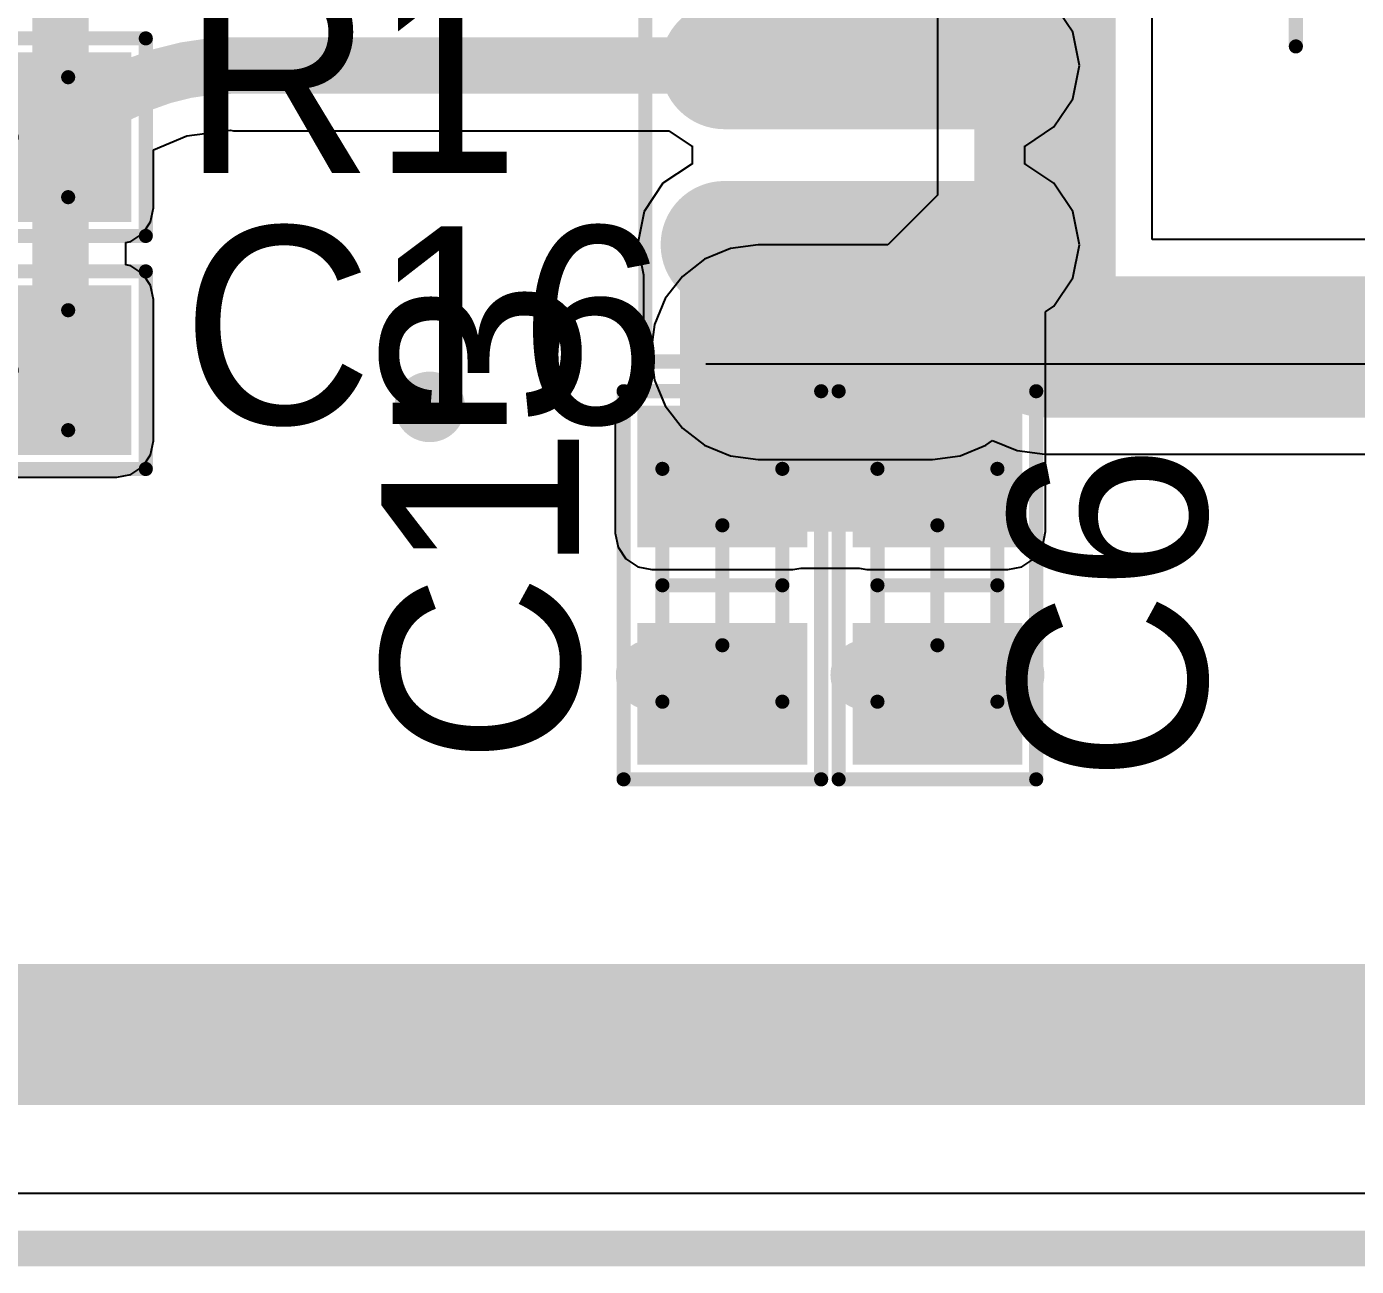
# Model space of a CAD drawing. Header units: millimetres. Extents: x 56 to 179, y 42 to 122.
# Drawn here: x 79.14 to 88.57, y 41.91 to 50.69 of the extents above; entities that cross this region are included whole.
import ezdxf

# ---------------------------------------------------------------- set-up
doc = ezdxf.new("R2010")
doc.units = ezdxf.units.MM
for name, color, linetype in [('BottomLayer', 5, 'Continuous'), ('KeepOutLayer', 6, 'Continuous'), ('Mechanical13', 56, 'Continuous'), ('Mechanical15', 56, 'Continuous'), ('Mechanical29', 56, 'Continuous'), ('MultiLayer', 9, 'Continuous'), ('TopLayer', 1, 'Continuous'), ('TopOverlay', 2, 'Continuous'), ('TopPaste', 8, 'Continuous'), ('TopSolder', 216, 'Continuous'), ('ViaHoleLayer', 16, 'Continuous')]:
    doc.layers.add(name, color=color, linetype=linetype)

# ---------------------------------------------------------------- blocks, each defined once
blk = doc.blocks.new('CC0603_7')
at = {"layer": 'Mechanical13', "const_width": 0.0999998}
for points in [[(-0.8249996199999999, -0.42500042), (-0.8249996199999999, 0.42500042)], [(0.8249996199999999, 0.42500042), (-0.8249996199999999, 0.42500042)], [(0.8249996199999999, -0.42500042), (0.8249996199999999, 0.42500042)], [(0.8249996199999999, -0.42500042), (-0.8249996199999999, -0.42500042)]]:
    blk.add_lwpolyline(points, dxfattribs=at)
at = {"layer": 'Mechanical13', "const_width": 0.0499999}
for points in [[(-0.8499983, 0.42500042, 1), (-0.80000094, 0.42500042, 1)], [(-0.8499983, 0.42500042, 1), (-0.80000094, 0.42500042, 1)], [(0.80000094, 0.42500042, 1), (0.8499983, 0.42500042, 1)], [(0.80000094, 0.42500042, 1), (0.8499983, 0.42500042, 1)], [(-0.8499983, -0.42500042, 1), (-0.80000094, -0.42500042, 1)], [(-0.8499983, -0.42500042, 1), (-0.80000094, -0.42500042, 1)], [(0.80000094, -0.42500042, 1), (0.8499983, -0.42500042, 1)], [(0.80000094, -0.42500042, 1), (0.8499983, -0.42500042, 1)]]:
    blk.add_lwpolyline(points, format="xyb", close=True, dxfattribs=at)
at = {"layer": 'Mechanical15', "const_width": 0.0999998}
for points in [[(0, -0.42500042), (0, 0.42500042)], [(0.42500042, 0), (-0.42500042, 0)]]:
    blk.add_lwpolyline(points, dxfattribs=at)
at = {"layer": 'Mechanical15', "const_width": 0.0499999}
for points in [[(-0.02499868, 0.42500042, 1), (0.02499868, 0.42500042, 1)], [(-0.4499991, 0, 1), (-0.40000174, 0, 1)], [(0.40000174, 0, 1), (0.4499991, 0, 1)], [(-0.02499868, -0.42500042, 1), (0.02499868, -0.42500042, 1)]]:
    blk.add_lwpolyline(points, format="xyb", close=True, dxfattribs=at)
at = {"layer": 'TopLayer'}
for points in [[(-1.16999766, -0.499999), (-0.36999926, -0.499999), (-1.16999766, 0.499999), (-0.36999926, 0.499999)], [(0.36999926, -0.499999), (1.16999766, -0.499999), (0.36999926, 0.499999), (1.16999766, 0.499999)]]:
    blk.add_solid(points, dxfattribs=at)
at = {"layer": 'TopOverlay', "const_width": 0.0999998}
for points in [[(-1.37500106, -0.7000011399999999), (-1.37500106, 0.7000011399999999)], [(1.37500106, 0.7000011399999999), (-1.37500106, 0.7000011399999999)], [(1.37500106, -0.7000011399999999), (1.37500106, 0.7000011399999999)], [(1.37500106, -0.7000011399999999), (-1.37500106, -0.7000011399999999)]]:
    blk.add_lwpolyline(points, dxfattribs=at)
at = {"layer": 'TopOverlay', "const_width": 0.0499999}
for points in [[(-1.39999974, 0.7000011399999999, 1), (-1.35000238, 0.7000011399999999, 1)], [(-1.39999974, 0.7000011399999999, 1), (-1.35000238, 0.7000011399999999, 1)], [(1.35000238, 0.7000011399999999, 1), (1.39999974, 0.7000011399999999, 1)], [(1.35000238, 0.7000011399999999, 1), (1.39999974, 0.7000011399999999, 1)], [(-1.39999974, -0.7000011399999999, 1), (-1.35000238, -0.7000011399999999, 1)], [(-1.39999974, -0.7000011399999999, 1), (-1.35000238, -0.7000011399999999, 1)], [(1.35000238, -0.7000011399999999, 1), (1.39999974, -0.7000011399999999, 1)], [(1.35000238, -0.7000011399999999, 1), (1.39999974, -0.7000011399999999, 1)]]:
    blk.add_lwpolyline(points, format="xyb", close=True, dxfattribs=at)
at = {"layer": 'TopPaste'}
for points in [[(-1.16999766, -0.499999), (-0.36999926, -0.499999), (-1.16999766, 0.499999), (-0.36999926, 0.499999)], [(0.36999926, -0.499999), (1.16999766, -0.499999), (0.36999926, 0.499999), (1.16999766, 0.499999)]]:
    blk.add_solid(points, dxfattribs=at)
at = {"layer": 'TopSolder'}
for points in [[(-1.27159766, -0.601599), (-0.26839926, -0.601599), (-1.27159766, 0.601599), (-0.26839926, 0.601599)], [(0.26839926, -0.601599), (1.27159766, -0.601599), (0.26839926, 0.601599), (1.27159766, 0.601599)]]:
    blk.add_solid(points, dxfattribs=at)
blk = doc.blocks.new('CC0603_8')
at = {"layer": 'Mechanical13', "const_width": 0.0999998}
for points in [[(-0.8249996199999999, -0.42500042), (-0.8249996199999999, 0.42500042)], [(0.8249996199999999, 0.42500042), (-0.8249996199999999, 0.42500042)], [(0.8249996199999999, -0.42500042), (0.8249996199999999, 0.42500042)], [(0.8249996199999999, -0.42500042), (-0.8249996199999999, -0.42500042)]]:
    blk.add_lwpolyline(points, dxfattribs=at)
at = {"layer": 'Mechanical13', "const_width": 0.0499999}
for points in [[(-0.8499983, 0.42500042, 1), (-0.80000094, 0.42500042, 1)], [(-0.8499983, 0.42500042, 1), (-0.80000094, 0.42500042, 1)], [(0.80000094, 0.42500042, 1), (0.8499983, 0.42500042, 1)], [(0.80000094, 0.42500042, 1), (0.8499983, 0.42500042, 1)], [(-0.8499983, -0.42500042, 1), (-0.80000094, -0.42500042, 1)], [(-0.8499983, -0.42500042, 1), (-0.80000094, -0.42500042, 1)], [(0.80000094, -0.42500042, 1), (0.8499983, -0.42500042, 1)], [(0.80000094, -0.42500042, 1), (0.8499983, -0.42500042, 1)]]:
    blk.add_lwpolyline(points, format="xyb", close=True, dxfattribs=at)
at = {"layer": 'Mechanical15', "const_width": 0.0999998}
for points in [[(0, -0.42500042), (0, 0.42500042)], [(0.42500042, 0), (-0.42500042, 0)]]:
    blk.add_lwpolyline(points, dxfattribs=at)
at = {"layer": 'Mechanical15', "const_width": 0.0499999}
for points in [[(-0.02499868, 0.42500042, 1), (0.02499868, 0.42500042, 1)], [(-0.4499991, 0, 1), (-0.40000174, 0, 1)], [(0.40000174, 0, 1), (0.4499991, 0, 1)], [(-0.02499868, -0.42500042, 1), (0.02499868, -0.42500042, 1)]]:
    blk.add_lwpolyline(points, format="xyb", close=True, dxfattribs=at)
at = {"layer": 'TopLayer'}
for points in [[(-1.16999766, -0.499999), (-0.36999926, -0.499999), (-1.16999766, 0.499999), (-0.36999926, 0.499999)], [(0.36999926, -0.499999), (1.16999766, -0.499999), (0.36999926, 0.499999), (1.16999766, 0.499999)]]:
    blk.add_solid(points, dxfattribs=at)
at = {"layer": 'TopOverlay', "const_width": 0.0999998}
for points in [[(-1.37500106, -0.7000011399999999), (-1.37500106, 0.7000011399999999)], [(1.37500106, 0.7000011399999999), (-1.37500106, 0.7000011399999999)], [(1.37500106, -0.7000011399999999), (1.37500106, 0.7000011399999999)], [(1.37500106, -0.7000011399999999), (-1.37500106, -0.7000011399999999)]]:
    blk.add_lwpolyline(points, dxfattribs=at)
at = {"layer": 'TopOverlay', "const_width": 0.0499999}
for points in [[(-1.39999974, 0.7000011399999999, 1), (-1.35000238, 0.7000011399999999, 1)], [(-1.39999974, 0.7000011399999999, 1), (-1.35000238, 0.7000011399999999, 1)], [(1.35000238, 0.7000011399999999, 1), (1.39999974, 0.7000011399999999, 1)], [(1.35000238, 0.7000011399999999, 1), (1.39999974, 0.7000011399999999, 1)], [(-1.39999974, -0.7000011399999999, 1), (-1.35000238, -0.7000011399999999, 1)], [(-1.39999974, -0.7000011399999999, 1), (-1.35000238, -0.7000011399999999, 1)], [(1.35000238, -0.7000011399999999, 1), (1.39999974, -0.7000011399999999, 1)], [(1.35000238, -0.7000011399999999, 1), (1.39999974, -0.7000011399999999, 1)]]:
    blk.add_lwpolyline(points, format="xyb", close=True, dxfattribs=at)
at = {"layer": 'TopPaste'}
for points in [[(-1.16999766, -0.499999), (-0.36999926, -0.499999), (-1.16999766, 0.499999), (-0.36999926, 0.499999)], [(0.36999926, -0.499999), (1.16999766, -0.499999), (0.36999926, 0.499999), (1.16999766, 0.499999)]]:
    blk.add_solid(points, dxfattribs=at)
at = {"layer": 'TopSolder'}
for points in [[(-1.27159766, -0.601599), (-0.26839926, -0.601599), (-1.27159766, 0.601599), (-0.26839926, 0.601599)], [(0.26839926, -0.601599), (1.27159766, -0.601599), (0.26839926, 0.601599), (1.27159766, 0.601599)]]:
    blk.add_solid(points, dxfattribs=at)
blk = doc.blocks.new('CC0603_19')
at = {"layer": 'Mechanical13', "const_width": 0.0999998}
for points in [[(-0.8249996199999999, 0.42500042), (-0.8249996199999999, -0.42500042)], [(0.8249996199999999, 0.42500042), (-0.8249996199999999, 0.42500042)], [(0.8249996199999999, 0.42500042), (0.8249996199999999, -0.42500042)], [(0.8249996199999999, -0.42500042), (-0.8249996199999999, -0.42500042)]]:
    blk.add_lwpolyline(points, dxfattribs=at)
at = {"layer": 'Mechanical13', "const_width": 0.0499999}
for points in [[(-0.8499983, 0.42500042, 1), (-0.80000094, 0.42500042, 1)], [(-0.8499983, 0.42500042, 1), (-0.80000094, 0.42500042, 1)], [(0.80000094, 0.42500042, 1), (0.8499983, 0.42500042, 1)], [(0.80000094, 0.42500042, 1), (0.8499983, 0.42500042, 1)], [(-0.8499983, -0.42500042, 1), (-0.80000094, -0.42500042, 1)], [(-0.8499983, -0.42500042, 1), (-0.80000094, -0.42500042, 1)], [(0.80000094, -0.42500042, 1), (0.8499983, -0.42500042, 1)], [(0.80000094, -0.42500042, 1), (0.8499983, -0.42500042, 1)]]:
    blk.add_lwpolyline(points, format="xyb", close=True, dxfattribs=at)
at = {"layer": 'Mechanical15', "const_width": 0.0999998}
for points in [[(0, 0.42500042), (0, -0.42500042)], [(0.42500042, 0), (-0.42500042, 0)]]:
    blk.add_lwpolyline(points, dxfattribs=at)
at = {"layer": 'Mechanical15', "const_width": 0.0499999}
for points in [[(-0.02499868, 0.42500042, 1), (0.02499868, 0.42500042, 1)], [(-0.4499991, 0, 1), (-0.40000174, 0, 1)], [(0.40000174, 0, 1), (0.4499991, 0, 1)], [(-0.02499868, -0.42500042, 1), (0.02499868, -0.42500042, 1)]]:
    blk.add_lwpolyline(points, format="xyb", close=True, dxfattribs=at)
at = {"layer": 'TopLayer'}
for points in [[(-1.16999766, -0.499999), (-0.36999926, -0.499999), (-1.16999766, 0.499999), (-0.36999926, 0.499999)], [(0.36999926, -0.499999), (1.16999766, -0.499999), (0.36999926, 0.499999), (1.16999766, 0.499999)]]:
    blk.add_solid(points, dxfattribs=at)
at = {"layer": 'TopOverlay', "const_width": 0.0999998}
for points in [[(-1.37500106, 0.7000011399999999), (-1.37500106, -0.7000011399999999)], [(1.37500106, 0.7000011399999999), (-1.37500106, 0.7000011399999999)], [(1.37500106, 0.7000011399999999), (1.37500106, -0.7000011399999999)], [(1.37500106, -0.7000011399999999), (-1.37500106, -0.7000011399999999)]]:
    blk.add_lwpolyline(points, dxfattribs=at)
at = {"layer": 'TopOverlay', "const_width": 0.0499999}
for points in [[(-1.39999974, 0.7000011399999999, 1), (-1.35000238, 0.7000011399999999, 1)], [(-1.39999974, 0.7000011399999999, 1), (-1.35000238, 0.7000011399999999, 1)], [(1.35000238, 0.7000011399999999, 1), (1.39999974, 0.7000011399999999, 1)], [(1.35000238, 0.7000011399999999, 1), (1.39999974, 0.7000011399999999, 1)], [(-1.39999974, -0.7000011399999999, 1), (-1.35000238, -0.7000011399999999, 1)], [(-1.39999974, -0.7000011399999999, 1), (-1.35000238, -0.7000011399999999, 1)], [(1.35000238, -0.7000011399999999, 1), (1.39999974, -0.7000011399999999, 1)], [(1.35000238, -0.7000011399999999, 1), (1.39999974, -0.7000011399999999, 1)]]:
    blk.add_lwpolyline(points, format="xyb", close=True, dxfattribs=at)
at = {"layer": 'TopPaste'}
for points in [[(-1.16999766, -0.499999), (-0.36999926, -0.499999), (-1.16999766, 0.499999), (-0.36999926, 0.499999)], [(0.36999926, -0.499999), (1.16999766, -0.499999), (0.36999926, 0.499999), (1.16999766, 0.499999)]]:
    blk.add_solid(points, dxfattribs=at)
at = {"layer": 'TopSolder'}
for points in [[(-1.27159766, -0.601599), (-0.26839926, -0.601599), (-1.27159766, 0.601599), (-0.26839926, 0.601599)], [(0.26839926, -0.601599), (1.27159766, -0.601599), (0.26839926, 0.601599), (1.27159766, 0.601599)]]:
    blk.add_solid(points, dxfattribs=at)
blk = doc.blocks.new('SOIC_8N_28')
at = {"layer": 'Mechanical15', "const_width": 0.0999998}
for points in [[(0, -0.499999), (0, 0.499999)], [(-0.50000154, 0), (0.499999, 0)]]:
    blk.add_lwpolyline(points, dxfattribs=at)
at = {"layer": 'Mechanical15', "const_width": 0.0499999}
for points in [[(-0.02499868, 0.499999, 1), (0.02499868, 0.499999, 1)], [(-0.52500022, 0, 1), (-0.47500286, 0, 1)], [(0.47500032, 0, 1), (0.52499768, 0, 1)], [(-0.02499868, -0.499999, 1), (0.02499868, -0.499999, 1)]]:
    blk.add_lwpolyline(points, format="xyb", close=True, dxfattribs=at)
at = {"layer": 'Mechanical15'}
blk.add_lwpolyline([(-4.182099839999999, -2.74999958), (4.17569904, -2.74999958)], dxfattribs=at)
for points in [[(-4.182099839999999, -2.74999958, 1), (-4.182099839999999, -2.74999958, 1)], [(4.17569904, -2.74999958, 1), (4.17569904, -2.74999958, 1)]]:
    blk.add_lwpolyline(points, format="xyb", close=True, dxfattribs=at)
at = {"layer": 'TopLayer', "const_width": 0.7000011399999999}
for points in [[(-2.15000078, 1.905), (-4.04999698, 1.905)], [(4.04999698, 1.905), (2.15000078, 1.905)], [(-2.15000078, 0.635), (-4.04999698, 0.635)], [(4.04999698, 0.635), (2.15000078, 0.635)], [(-2.15000078, -0.635), (-4.04999698, -0.635)], [(4.04999698, -0.635), (2.15000078, -0.635)], [(-2.15000078, -1.905), (-4.04999698, -1.905)], [(4.04999698, -1.905), (2.15000078, -1.905)]]:
    blk.add_lwpolyline(points, dxfattribs=at)
at = {"layer": 'TopLayer', "const_width": 0.3499993}
for points in [[(-4.2249979, 1.905, 1), (-3.87499606, 1.905, 1)], [(-2.3250017, 1.905, 1), (-1.97499986, 1.905, 1)], [(1.97499986, 1.905, 1), (2.3250017, 1.905, 1)], [(3.87499606, 1.905, 1), (4.2249979, 1.905, 1)], [(-4.2249979, 0.635, 1), (-3.87499606, 0.635, 1)], [(-2.3250017, 0.635, 1), (-1.97499986, 0.635, 1)], [(1.97499986, 0.635, 1), (2.3250017, 0.635, 1)], [(3.87499606, 0.635, 1), (4.2249979, 0.635, 1)], [(-4.2249979, -0.635, 1), (-3.87499606, -0.635, 1)], [(-2.3250017, -0.635, 1), (-1.97499986, -0.635, 1)], [(1.97499986, -0.635, 1), (2.3250017, -0.635, 1)], [(3.87499606, -0.635, 1), (4.2249979, -0.635, 1)], [(-4.2249979, -1.905, 1), (-3.87499606, -1.905, 1)], [(-2.3250017, -1.905, 1), (-1.97499986, -1.905, 1)], [(1.97499986, -1.905, 1), (2.3250017, -1.905, 1)], [(3.87499606, -1.905, 1), (4.2249979, -1.905, 1)]]:
    blk.add_lwpolyline(points, format="xyb", close=True, dxfattribs=at)
at = {"layer": 'TopOverlay', "const_width": 0.0999998}
for points in [[(-4.6098968, 2.17769948), (-4.02609558, 2.7615007)], [(-4.02609558, 2.7615007), (4.59929992, 2.7615007)], [(4.59929992, -2.73280124), (4.59929992, 2.7615007)], [(-4.60989934, -2.7327987), (-4.6098968, 2.17769948)], [(-4.60989934, -2.7327987), (4.59929992, -2.73280124)]]:
    blk.add_lwpolyline(points, dxfattribs=at)
at = {"layer": 'TopOverlay', "const_width": 0.0499999}
for points in [[(-4.05109426, 2.7615007, 1), (-4.001096899999999, 2.7615007, 1)], [(-4.05109426, 2.7615007, 1), (-4.001096899999999, 2.7615007, 1)], [(4.57430124, 2.7615007, 1), (4.624298599999999, 2.7615007, 1)], [(4.57430124, 2.7615007, 1), (4.624298599999999, 2.7615007, 1)], [(-4.63489548, 2.17769948, 1), (-4.58489812, 2.17769948, 1)], [(-4.63489548, 2.17769948, 1), (-4.58489812, 2.17769948, 1)], [(-4.63489802, -2.7327987, 1), (-4.58490066, -2.7327987, 1)], [(-4.63489802, -2.7327987, 1), (-4.58490066, -2.7327987, 1)], [(4.57430124, -2.73280124, 1), (4.624298599999999, -2.73280124, 1)], [(4.57430124, -2.73280124, 1), (4.624298599999999, -2.73280124, 1)]]:
    blk.add_lwpolyline(points, format="xyb", close=True, dxfattribs=at)
at = {"layer": 'TopPaste', "const_width": 0.7000011399999999}
for points in [[(-2.15000078, 1.905), (-4.04999698, 1.905)], [(4.04999698, 1.905), (2.15000078, 1.905)], [(-2.15000078, 0.635), (-4.04999698, 0.635)], [(4.04999698, 0.635), (2.15000078, 0.635)], [(-2.15000078, -0.635), (-4.04999698, -0.635)], [(4.04999698, -0.635), (2.15000078, -0.635)], [(-2.15000078, -1.905), (-4.04999698, -1.905)], [(4.04999698, -1.905), (2.15000078, -1.905)]]:
    blk.add_lwpolyline(points, dxfattribs=at)
at = {"layer": 'TopPaste', "const_width": 0.3499993}
for points in [[(-4.2249979, 1.905, 1), (-3.87499606, 1.905, 1)], [(-2.3250017, 1.905, 1), (-1.97499986, 1.905, 1)], [(1.97499986, 1.905, 1), (2.3250017, 1.905, 1)], [(3.87499606, 1.905, 1), (4.2249979, 1.905, 1)], [(-4.2249979, 0.635, 1), (-3.87499606, 0.635, 1)], [(-2.3250017, 0.635, 1), (-1.97499986, 0.635, 1)], [(1.97499986, 0.635, 1), (2.3250017, 0.635, 1)], [(3.87499606, 0.635, 1), (4.2249979, 0.635, 1)], [(-4.2249979, -0.635, 1), (-3.87499606, -0.635, 1)], [(-2.3250017, -0.635, 1), (-1.97499986, -0.635, 1)], [(1.97499986, -0.635, 1), (2.3250017, -0.635, 1)], [(3.87499606, -0.635, 1), (4.2249979, -0.635, 1)], [(-4.2249979, -1.905, 1), (-3.87499606, -1.905, 1)], [(-2.3250017, -1.905, 1), (-1.97499986, -1.905, 1)], [(1.97499986, -1.905, 1), (2.3250017, -1.905, 1)], [(3.87499606, -1.905, 1), (4.2249979, -1.905, 1)]]:
    blk.add_lwpolyline(points, format="xyb", close=True, dxfattribs=at)
at = {"layer": 'TopSolder', "const_width": 0.90320114}
for points in [[(-2.15000078, 1.905), (-4.04999698, 1.905)], [(4.04999698, 1.905), (2.15000078, 1.905)], [(-2.15000078, 0.635), (-4.04999698, 0.635)], [(4.04999698, 0.635), (2.15000078, 0.635)], [(-2.15000078, -0.635), (-4.04999698, -0.635)], [(4.04999698, -0.635), (2.15000078, -0.635)], [(-2.15000078, -1.905), (-4.04999698, -1.905)], [(4.04999698, -1.905), (2.15000078, -1.905)]]:
    blk.add_lwpolyline(points, dxfattribs=at)
at = {"layer": 'TopSolder', "const_width": 0.4515993}
for points in [[(-4.2757979, 1.905, 1), (-3.82419606, 1.905, 1)], [(-2.3758017, 1.905, 1), (-1.92419986, 1.905, 1)], [(1.92419986, 1.905, 1), (2.3758017, 1.905, 1)], [(3.82419606, 1.905, 1), (4.2757979, 1.905, 1)], [(-4.2757979, 0.635, 1), (-3.82419606, 0.635, 1)], [(-2.3758017, 0.635, 1), (-1.92419986, 0.635, 1)], [(1.92419986, 0.635, 1), (2.3758017, 0.635, 1)], [(3.82419606, 0.635, 1), (4.2757979, 0.635, 1)], [(-4.2757979, -0.635, 1), (-3.82419606, -0.635, 1)], [(-2.3758017, -0.635, 1), (-1.92419986, -0.635, 1)], [(1.92419986, -0.635, 1), (2.3758017, -0.635, 1)], [(3.82419606, -0.635, 1), (4.2757979, -0.635, 1)], [(-4.2757979, -1.905, 1), (-3.82419606, -1.905, 1)], [(-2.3758017, -1.905, 1), (-1.92419986, -1.905, 1)], [(1.92419986, -1.905, 1), (2.3758017, -1.905, 1)], [(3.82419606, -1.905, 1), (4.2757979, -1.905, 1)]]:
    blk.add_lwpolyline(points, format="xyb", close=True, dxfattribs=at)
blk = doc.blocks.new('CC0603_41')
at = {"layer": 'Mechanical13', "const_width": 0.0999998}
for points in [[(-0.8249996199999999, -0.42500042), (-0.8249996199999999, 0.42500042)], [(-0.8249996199999999, 0.42500042), (0.8249996199999999, 0.42500042)], [(0.8249996199999999, -0.42500042), (0.8249996199999999, 0.42500042)], [(-0.8249996199999999, -0.42500042), (0.8249996199999999, -0.42500042)]]:
    blk.add_lwpolyline(points, dxfattribs=at)
at = {"layer": 'Mechanical13', "const_width": 0.0499999}
for points in [[(-0.8499983, 0.42500042, 1), (-0.80000094, 0.42500042, 1)], [(-0.8499983, 0.42500042, 1), (-0.80000094, 0.42500042, 1)], [(0.80000094, 0.42500042, 1), (0.8499983, 0.42500042, 1)], [(0.80000094, 0.42500042, 1), (0.8499983, 0.42500042, 1)], [(-0.8499983, -0.42500042, 1), (-0.80000094, -0.42500042, 1)], [(-0.8499983, -0.42500042, 1), (-0.80000094, -0.42500042, 1)], [(0.80000094, -0.42500042, 1), (0.8499983, -0.42500042, 1)], [(0.80000094, -0.42500042, 1), (0.8499983, -0.42500042, 1)]]:
    blk.add_lwpolyline(points, format="xyb", close=True, dxfattribs=at)
at = {"layer": 'Mechanical15', "const_width": 0.0999998}
for points in [[(0, -0.42500042), (0, 0.42500042)], [(-0.42500042, 0), (0.42500042, 0)]]:
    blk.add_lwpolyline(points, dxfattribs=at)
at = {"layer": 'Mechanical15', "const_width": 0.0499999}
for points in [[(-0.02499868, 0.42500042, 1), (0.02499868, 0.42500042, 1)], [(-0.4499991, 0, 1), (-0.40000174, 0, 1)], [(0.40000174, 0, 1), (0.4499991, 0, 1)], [(-0.02499868, -0.42500042, 1), (0.02499868, -0.42500042, 1)]]:
    blk.add_lwpolyline(points, format="xyb", close=True, dxfattribs=at)
at = {"layer": 'TopLayer'}
for points in [[(-1.1700002, -0.499999), (-0.3700018, -0.499999), (-1.1700002, 0.499999), (-0.3700018, 0.499999)], [(0.3700018, -0.499999), (1.1700002, -0.499999), (0.3700018, 0.499999), (1.1700002, 0.499999)]]:
    blk.add_solid(points, dxfattribs=at)
at = {"layer": 'TopOverlay', "const_width": 0.0999998}
for points in [[(-1.37500106, -0.7000011399999999), (-1.37500106, 0.7000011399999999)], [(-1.37500106, 0.7000011399999999), (1.37500106, 0.7000011399999999)], [(1.37500106, -0.7000011399999999), (1.37500106, 0.7000011399999999)], [(-1.37500106, -0.7000011399999999), (1.37500106, -0.7000011399999999)]]:
    blk.add_lwpolyline(points, dxfattribs=at)
at = {"layer": 'TopOverlay', "const_width": 0.0499999}
for points in [[(-1.39999974, 0.7000011399999999, 1), (-1.35000238, 0.7000011399999999, 1)], [(-1.39999974, 0.7000011399999999, 1), (-1.35000238, 0.7000011399999999, 1)], [(1.35000238, 0.7000011399999999, 1), (1.39999974, 0.7000011399999999, 1)], [(1.35000238, 0.7000011399999999, 1), (1.39999974, 0.7000011399999999, 1)], [(-1.39999974, -0.7000011399999999, 1), (-1.35000238, -0.7000011399999999, 1)], [(-1.39999974, -0.7000011399999999, 1), (-1.35000238, -0.7000011399999999, 1)], [(1.35000238, -0.7000011399999999, 1), (1.39999974, -0.7000011399999999, 1)], [(1.35000238, -0.7000011399999999, 1), (1.39999974, -0.7000011399999999, 1)]]:
    blk.add_lwpolyline(points, format="xyb", close=True, dxfattribs=at)
at = {"layer": 'TopPaste'}
for points in [[(-1.1700002, -0.499999), (-0.3700018, -0.499999), (-1.1700002, 0.499999), (-0.3700018, 0.499999)], [(0.3700018, -0.499999), (1.1700002, -0.499999), (0.3700018, 0.499999), (1.1700002, 0.499999)]]:
    blk.add_solid(points, dxfattribs=at)
at = {"layer": 'TopSolder'}
for points in [[(-1.2716002, -0.601599), (-0.2684018, -0.601599), (-1.2716002, 0.601599), (-0.2684018, 0.601599)], [(0.2684018, -0.601599), (1.2716002, -0.601599), (0.2684018, 0.601599), (1.2716002, 0.601599)]]:
    blk.add_solid(points, dxfattribs=at)

msp = doc.modelspace()

# ---------------------------------------------------------------- linework, layer by layer
at = {"layer": 'BottomLayer'}
for p, q in [((87.12050647999999, 49.18510355999999), (87.12050647999999, 56.01014705999999)), ((85.59949352, 55.69513626), (85.59949352, 49.50011436)), ((85.59949352, 49.50011436), (85.24688564, 49.14750648)), ((84.13116524, 49.12159339999999), (83.94774676, 49.04561692)), ((84.32799999999999, 49.14750648), (84.13116524, 49.12159339999999)), ((85.24688564, 49.14750648), (84.32799999999999, 49.14750648)), ((98.93168428, 49.18510355999999), (87.12050647999999, 49.18510355999999)), ((83.94774676, 49.04561692), (83.79024136, 48.92475864)), ((83.79024136, 48.92475864), (83.66938307999999, 48.76725324)), ((83.66938307999999, 48.76725324), (83.5934066, 48.58383475999999)), ((83.5934066, 48.58383475999999), (83.56749352, 48.387)), ((83.56749352, 48.387), (83.5934066, 48.19016524)), ((83.5934066, 48.19016524), (83.66938307999999, 48.00674676)), ((83.66938307999999, 48.00674676), (83.79024136, 47.84924136)), ((83.79024136, 47.84924136), (83.94774676, 47.72838308)), ((83.94774676, 47.72838308), (84.13116524, 47.6524066)), ((85.7587312, 47.6524066), (85.94214968, 47.72838054)), ((85.94214968, 47.72838054), (85.98715086, 47.76291183999999)), ((85.98715086, 47.76291183999999), (86.16316524, 47.69000368)), ((86.16316524, 47.69000368), (86.36, 47.66409059999999)), ((84.13116524, 47.6524066), (84.32799999999999, 47.62649352)), ((84.32799999999999, 47.62649352), (85.56189644, 47.62649352)), ((85.56189644, 47.62649352), (85.7587312, 47.6524066)), ((86.36, 47.66409059999999), (98.61667093999999, 47.66409059999999)), ((154.55153494, 42.42546506), (57.53846506, 42.42546506))]:
    msp.add_line(p, q, dxfattribs=at)
at = {"layer": 'BottomLayer', "const_width": 1.00000054}
for points in [[(86.36, 48.42459708), (86.36, 56.01014705999999)], [(85.56189644, 48.387), (86.36, 49.18510355999999)], [(86.36, 48.42459708), (98.93168428, 48.42459708)], [(84.32799999999999, 48.387), (84.963, 48.387)], [(84.963, 48.387), (85.56189644, 48.387)]]:
    msp.add_lwpolyline(points, dxfattribs=at)
at = {"layer": 'BottomLayer'}
for points, const_width in [([(86.1100005, 49.18510355999999, 1), (86.6099995, 49.18510355999999, 1)], 0.499999), ([(86.1100005, 48.42459708, 1), (86.6099995, 48.42459708, 1)], 0.499999), ([(86.1100005, 48.42459708, 1), (86.6099995, 48.42459708, 1)], 0.499999), ([(84.0780005, 48.387, 1), (84.57799949999999, 48.387, 1)], 0.499999), ([(84.71300049999999, 48.387, 1), (85.2129995, 48.387, 1)], 0.499999), ([(84.71300049999999, 48.387, 1), (85.2129995, 48.387, 1)], 0.499999), ([(85.31189694, 48.387, 1), (85.81189594, 48.387, 1)], 0.499999), ([(85.31189694, 48.387, 1), (85.81189594, 48.387, 1)], 0.499999), ([(84.20300152, 48.387, 1), (84.45299847999999, 48.387, 1)], 0.2499995), ([(84.83800151999999, 48.387, 1), (85.08799848, 48.387, 1)], 0.2499995), ([(85.43689796, 48.387, 1), (85.68689492, 48.387, 1)], 0.2499995), ([(81.87499246, 47.99999544, 1), (82.12498941999999, 47.99999544, 1)], 0.2499995), ([(83.44408761999999, 46.101, 1), (83.69408458, 46.101, 1)], 0.2499995), ([(84.96500152, 46.101, 1), (85.21499847999999, 46.101, 1)], 0.2499995), ([(85.98100151999999, 46.101, 1), (86.23099848, 46.101, 1)], 0.2499995), ([(79.99194568, 43.561, 1), (80.24194263999999, 43.561, 1)], 0.2499995), ([(81.2552604, 43.561, 1), (81.50525736, 43.561, 1)], 0.2499995), ([(82.51857512, 43.561, 1), (82.76857208, 43.561, 1)], 0.2499995), ([(83.78188983999999, 43.561, 1), (84.0318868, 43.561, 1)], 0.2499995), ([(85.04520456, 43.561, 1), (85.29520151999999, 43.561, 1)], 0.2499995), ([(86.30851928, 43.561, 1), (86.55851623999999, 43.561, 1)], 0.2499995), ([(87.571834, 43.561, 1), (87.82183096, 43.561, 1)], 0.2499995)]:
    msp.add_lwpolyline(points, format="xyb", close=True, dxfattribs=dict(at, const_width=const_width))
at = {"layer": 'KeepOutLayer', "const_width": 0.254}
msp.add_lwpolyline([(57.023, 42.037), (154.94, 42.037)], dxfattribs=at)
at = {"layer": 'Mechanical29', "const_width": 0.254}
msp.add_lwpolyline([(57.023, 42.037), (154.94, 42.037)], dxfattribs=at)
at = {"layer": 'MultiLayer', "const_width": 0.2499995}
for points in [[(84.20300152, 48.387, 1), (84.45299847999999, 48.387, 1)], [(84.83800151999999, 48.387, 1), (85.08799848, 48.387, 1)], [(85.43689796, 48.387, 1), (85.68689492, 48.387, 1)], [(81.87499246, 47.99999544, 1), (82.12498941999999, 47.99999544, 1)], [(83.44408761999999, 46.101, 1), (83.69408458, 46.101, 1)], [(84.96500152, 46.101, 1), (85.21499847999999, 46.101, 1)], [(85.98100151999999, 46.101, 1), (86.23099848, 46.101, 1)], [(79.99194568, 43.561, 1), (80.24194263999999, 43.561, 1)], [(81.2552604, 43.561, 1), (81.50525736, 43.561, 1)], [(82.51857512, 43.561, 1), (82.76857208, 43.561, 1)], [(83.78188983999999, 43.561, 1), (84.0318868, 43.561, 1)], [(85.04520456, 43.561, 1), (85.29520151999999, 43.561, 1)], [(86.30851928, 43.561, 1), (86.55851623999999, 43.561, 1)], [(87.571834, 43.561, 1), (87.82183096, 43.561, 1)]]:
    msp.add_lwpolyline(points, format="xyb", close=True, dxfattribs=at)
at = {"layer": 'TopLayer'}
for p, q in [((86.55695668, 50.65466882), (86.42346189999999, 50.85446014)), ((86.60383492, 50.419), (86.55695668, 50.65466882)), ((86.55695668, 50.18333118), (86.60383492, 50.419)), ((86.42346189999999, 49.98353986), (86.55695668, 50.18333118)), ((80.27847799999999, 49.91967156), (80.58783475999999, 49.96039792)), ((80.58783475999999, 49.96039792), (80.60941968, 49.95610532)), ((80.60941968, 49.95610532), (83.69359944, 49.95610532)), ((83.69359944, 49.95610532), (83.85233165999999, 49.85004507999999)), ((86.22367057999999, 49.85004507999999), (86.42346189999999, 49.98353986)), ((80.04197352, 49.82170884), (80.27847799999999, 49.91967156)), ((80.04197352, 49.411001), (80.04197352, 49.82170884)), ((83.85233165999999, 49.85004507999999), (83.85886962, 49.8487446)), ((83.85886962, 49.8487446), (83.85886962, 49.71925539999999)), ((86.21713262, 49.8487446), (86.22367057999999, 49.85004507999999)), ((86.21713262, 49.71925539999999), (86.21713262, 49.8487446)), ((83.85233165999999, 49.71795492), (83.65254034, 49.58446014)), ((83.85886962, 49.71925539999999), (83.85233165999999, 49.71795492)), ((86.22367057999999, 49.71795492), (86.21713262, 49.71925539999999)), ((86.42346189999999, 49.58446014), (86.22367057999999, 49.71795492)), ((83.65254034, 49.58446014), (83.51904556, 49.38466881999999)), ((86.55695668, 49.38466881999999), (86.42346189999999, 49.58446014)), ((80.02226058, 49.31189527999999), (80.04197352, 49.411001)), ((83.51904556, 49.38466881999999), (83.47216732, 49.14899999999999)), ((86.60383492, 49.14899999999999), (86.55695668, 49.38466881999999)), ((79.9661215, 49.22787716), (80.02226058, 49.31189527999999)), ((79.88210337999999, 49.17173808), (79.9661215, 49.22787716)), ((79.84589314, 49.16453464), (79.88210337999999, 49.17173808)), ((79.84589314, 49.00646536), (79.84589314, 49.16453464)), ((83.47216732, 49.14899999999999), (83.51480122, 48.93466972)), ((86.55695668, 48.91333118), (86.60383492, 49.14899999999999)), ((79.88210592, 48.99926192), (79.84589314, 49.00646536)), ((79.96612404, 48.94312283999999), (79.88210592, 48.99926192)), ((80.02226311999999, 48.85910472), (79.96612404, 48.94312283999999)), ((83.51480122, 48.93466972), (83.51480122, 48.15319808)), ((86.42346189999999, 48.71353986), (86.55695668, 48.91333118)), ((80.04197606, 48.759999), (80.02226311999999, 48.85910472)), ((80.04197606, 47.760001), (80.04197606, 48.759999)), ((86.36497586, 48.67446196), (86.42346189999999, 48.71353986)), ((86.36497586, 47.117), (86.36497586, 48.67446196)), ((83.39087716, 48.0891215), (83.33473808, 48.00510337999999)), ((83.47489528, 48.14526058), (83.39087716, 48.0891215)), ((83.51480122, 48.15319808), (83.47489528, 48.14526058)), ((83.33473808, 48.00510337999999), (83.31502513999999, 47.90599766)), ((83.31502513999999, 47.90599766), (83.31502513999999, 47.10599926)), ((80.02226311999999, 47.66089528), (80.04197606, 47.760001)), ((79.96612404, 47.57687716), (80.02226311999999, 47.66089528)), ((78.9830018, 47.50102514), (79.78300019999999, 47.50102514)), ((79.78300019999999, 47.50102514), (79.88210592, 47.52073807999999)), ((79.88210592, 47.52073807999999), (79.96612404, 47.57687716)), ((83.31502513999999, 47.10599926), (83.33473808, 47.00689354)), ((86.34526292, 47.01789428), (86.36497586, 47.117)), ((83.33473808, 47.00689354), (83.39087716, 46.92287542)), ((86.28112284, 46.92287542), (86.28794782, 46.93309129999999)), ((86.28794782, 46.93309129999999), (86.28912384, 46.93387616)), ((86.28912384, 46.93387616), (86.34526292, 47.01789428)), ((83.39087716, 46.92287542), (83.47489528, 46.86673634)), ((83.47489528, 46.86673634), (83.574001, 46.8470234)), ((83.574001, 46.8470234), (84.573999, 46.8470234)), ((84.573999, 46.8470234), (84.62930496, 46.85802414)), ((84.62930496, 46.85802414), (85.04269504, 46.85802414)), ((85.04269504, 46.85802414), (85.098001, 46.8470234)), ((85.098001, 46.8470234), (86.097999, 46.8470234)), ((86.097999, 46.8470234), (86.19710472, 46.86673634)), ((86.19710472, 46.86673634), (86.28112284, 46.92287542)), ((154.55153494, 42.42546506), (57.53846506, 42.42546506))]:
    msp.add_line(p, q, dxfattribs=at)
at = {"layer": 'TopLayer', "const_width": 0.3999992}
for points in [[(79.38299846, 49.91099999999999), (79.38299846, 51.47798187999999)], [(80.60941968, 50.419), (85.03800111999999, 50.419)], [(79.38299846, 48.26000254), (79.38299846, 49.91099999999999)]]:
    msp.add_lwpolyline(points, dxfattribs=at)
msp.add_lwpolyline([(79.38299846, 49.91099999999999, -0.198912367379658), (80.60941968, 50.419)], format="xyb", dxfattribs=at)
at = {"layer": 'TopLayer'}
for points, const_width in [([(80.50941988, 50.419, 1), (80.70941948, 50.419, 1)], 0.1999996), ([(80.50941988, 50.419, 1), (80.70941948, 50.419, 1)], 0.1999996), ([(84.93800132, 50.419, 1), (85.13800092, 50.419, 1)], 0.1999996), ([(79.28299865999999, 49.91099999999999, 1), (79.48299826, 49.91099999999999, 1)], 0.1999996), ([(79.28299865999999, 49.91099999999999, 1), (79.48299826, 49.91099999999999, 1)], 0.1999996), ([(79.28299865999999, 49.91099999999999, 1), (79.48299826, 49.91099999999999, 1)], 0.1999996), ([(84.20300152, 48.387, 1), (84.45299847999999, 48.387, 1)], 0.2499995), ([(84.83800151999999, 48.387, 1), (85.08799848, 48.387, 1)], 0.2499995), ([(85.43689796, 48.387, 1), (85.68689492, 48.387, 1)], 0.2499995), ([(79.28299865999999, 48.26000254, 1), (79.48299826, 48.26000254, 1)], 0.1999996), ([(81.87499246, 47.99999544, 1), (82.12498941999999, 47.99999544, 1)], 0.2499995), ([(83.44408761999999, 46.101, 1), (83.69408458, 46.101, 1)], 0.2499995), ([(84.96500152, 46.101, 1), (85.21499847999999, 46.101, 1)], 0.2499995), ([(85.98100151999999, 46.101, 1), (86.23099848, 46.101, 1)], 0.2499995), ([(79.99194568, 43.561, 1), (80.24194263999999, 43.561, 1)], 0.2499995), ([(81.2552604, 43.561, 1), (81.50525736, 43.561, 1)], 0.2499995), ([(82.51857512, 43.561, 1), (82.76857208, 43.561, 1)], 0.2499995), ([(83.78188983999999, 43.561, 1), (84.0318868, 43.561, 1)], 0.2499995), ([(85.04520456, 43.561, 1), (85.29520151999999, 43.561, 1)], 0.2499995), ([(86.30851928, 43.561, 1), (86.55851623999999, 43.561, 1)], 0.2499995), ([(87.571834, 43.561, 1), (87.82183096, 43.561, 1)], 0.2499995)]:
    msp.add_lwpolyline(points, format="xyb", close=True, dxfattribs=dict(at, const_width=const_width))
msp.add_solid([(83.77377708, 47.117), (86.106, 47.117), (83.77377708, 49.14899999999999), (86.106, 49.14899999999999)], dxfattribs=at)
at = {"layer": 'TopSolder'}
msp.add_solid([(75.81768936, 43.053), (100.81769016, 43.053), (75.81768936, 44.052998), (100.81769016, 44.052998)], dxfattribs=at)
at = {"layer": 'ViaHoleLayer', "const_width": 0.1499997}
for points in [[(84.25300141999999, 48.387, 1), (84.40299858, 48.387, 1)], [(84.88800142, 48.387, 1), (85.03799858, 48.387, 1)], [(85.48689786, 48.387, 1), (85.63689502, 48.387, 1)], [(81.92499235999999, 47.99999544, 1), (82.07498951999999, 47.99999544, 1)], [(83.49408752, 46.101, 1), (83.64408467999999, 46.101, 1)], [(85.01500141999999, 46.101, 1), (85.16499857999999, 46.101, 1)], [(86.03100142, 46.101, 1), (86.18099858, 46.101, 1)], [(80.04194557999999, 43.561, 1), (80.19194274, 43.561, 1)], [(81.3052603, 43.561, 1), (81.45525746, 43.561, 1)], [(82.56857502, 43.561, 1), (82.71857218, 43.561, 1)], [(83.83188974, 43.561, 1), (83.98188689999999, 43.561, 1)], [(85.09520445999999, 43.561, 1), (85.24520161999999, 43.561, 1)], [(86.35851918, 43.561, 1), (86.50851634, 43.561, 1)], [(87.6218339, 43.561, 1), (87.77183106, 43.561, 1)]]:
    msp.add_lwpolyline(points, format="xyb", close=True, dxfattribs=at)

# ---------------------------------------------------------------- block references
for name, p, rotation in [('SOIC_8N_28', (88.13799999999999, 51.05399999999999), 360), ('CC0603_19', (78.613, 49.91099999999999), 180), ('CC0603_8', (84.074, 46.736), 270), ('CC0603_7', (85.598, 46.736), 270)]:
    msp.add_blockref(name, p, dxfattribs=dict(rotation=rotation))
msp.add_blockref('CC0603_41', (78.613, 48.26))

# ---------------------------------------------------------------- texts
at = {"layer": 'TopOverlay'}
for s, p in [('R1', (80.24394416, 49.657)), ('C16', (80.24394416, 47.879))]:
    msp.add_text(s, height=1.39999974, dxfattribs=at).set_placement(p)
for s, p in [('C13', (83.05799999999999, 45.46599999999999)), ('C6', (87.503, 45.339))]:
    msp.add_text(s, height=1.39999974, rotation=90, dxfattribs=at).set_placement(p)

doc.saveas('drawing.dxf')
